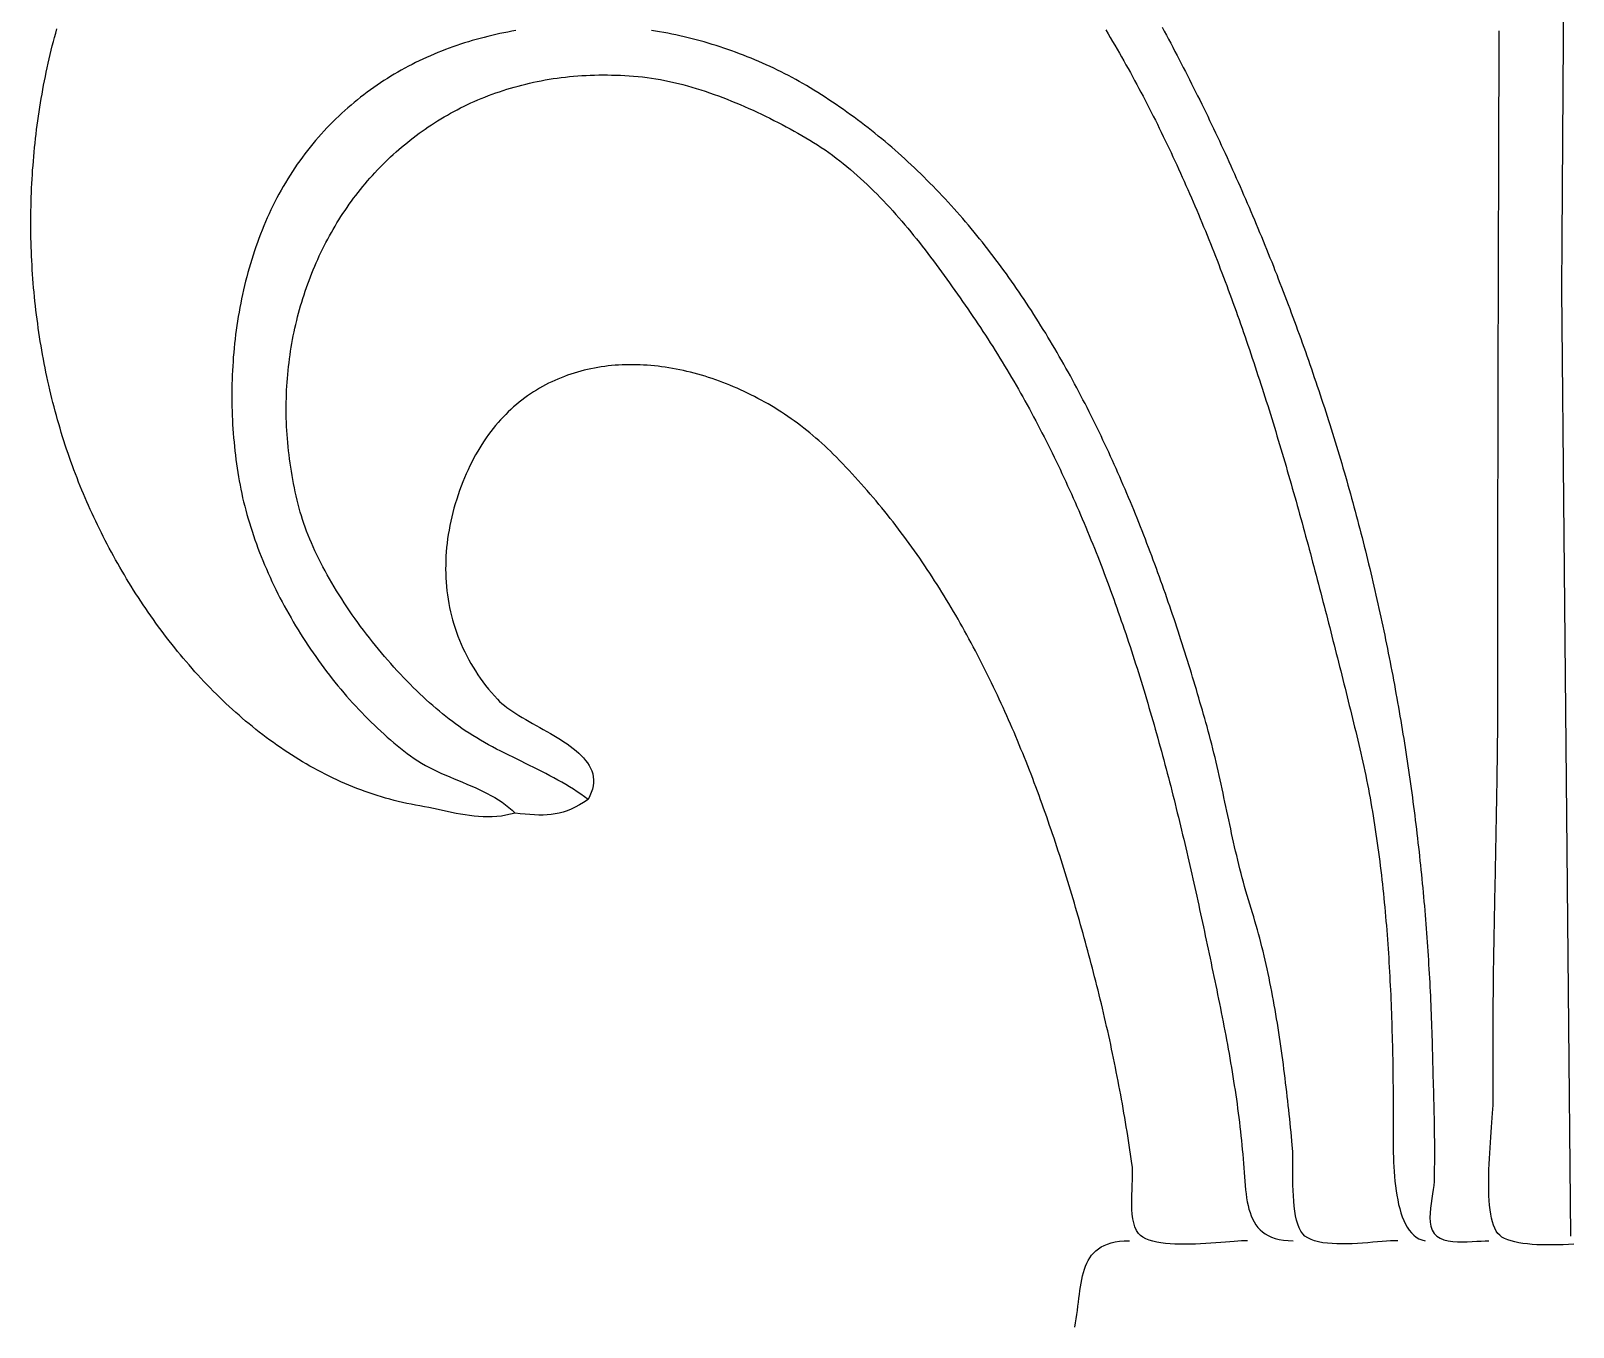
# Model space of a CAD drawing. Header units: millimetres. Extents: x 29 to 689, y 29 to 994.
# Drawn here: x 29 to 368.1, y 309 to 594 of the extents above; entities that cross this region are included whole.
import ezdxf

# ---------------------------------------------------------------- set-up
doc = ezdxf.new("R2010")
doc.units = ezdxf.units.MM
doc.layers.add('0_0_0', color=3, linetype='Continuous')

msp = doc.modelspace()

# ---------------------------------------------------------------- linework, layer by layer
at = {"layer": '0_0_0'}
for points in [[(366.52, 978.04), (364.52, 959.04), (364.52, 921.04), (366.43, 775.04), (366.52, 691.04), (365.54, 537.04), (367.52, 329.04)], [(135.67, 594.04), (134.78, 593.88), (133.9, 593.72), (133.02, 593.55), (132.14, 593.37), (131.27, 593.18), (130.39, 592.98), (129.52, 592.77), (128.66, 592.55), (127.79, 592.32), (126.93, 592.09), (126.07, 591.84), (125.22, 591.58), (124.36, 591.32), (123.52, 591.04), (122.67, 590.76), (121.83, 590.46), (120.99, 590.16), (120.16, 589.85), (119.33, 589.52), (118.5, 589.19), (117.68, 588.85), (116.86, 588.5), (116.05, 588.14), (115.24, 587.76), (114.43, 587.38), (113.63, 586.99), (112.84, 586.59), (112.05, 586.18), (111.26, 585.76), (110.48, 585.33), (109.71, 584.89), (108.93, 584.44), (108.17, 583.98), (107.41, 583.51), (106.66, 583.03), (105.91, 582.54), (105.16, 582.04), (104.43, 581.53), (103.7, 581.01), (102.97, 580.48), (102.25, 579.93), (101.54, 579.38), (100.83, 578.82), (100.13, 578.25), (99.44, 577.67), (98.75, 577.08), (98.07, 576.47), (97.4, 575.86), (96.73, 575.24), (96.07, 574.61), (95.42, 573.96), (94.77, 573.31), (94.13, 572.64), (93.5, 571.97), (92.88, 571.28), (92.26, 570.59), (91.65, 569.88), (91.05, 569.16), (90.46, 568.43), (89.88, 567.7), (89.3, 566.95), (88.73, 566.19), (88.17, 565.42), (87.62, 564.64), (87.08, 563.84), (86.54, 563.04), (86.02, 562.24), (85.51, 561.42), (85.02, 560.6), (84.53, 559.77), (84.05, 558.94), (83.59, 558.09), (83.13, 557.24), (82.69, 556.38), (82.26, 555.52), (81.83, 554.64), (81.42, 553.77), (81.02, 552.88), (80.63, 551.99), (80.25, 551.09), (79.88, 550.19), (79.52, 549.28), (79.18, 548.36), (78.84, 547.44), (78.51, 546.52), (78.19, 545.59), (77.88, 544.65), (77.59, 543.72), (77.3, 542.77), (77.02, 541.82), (76.76, 540.87), (76.5, 539.92), (76.25, 538.96), (76.02, 537.99), (75.79, 537.03), (75.57, 536.06), (75.37, 535.09), (75.17, 534.11), (74.98, 533.14), (74.8, 532.16), (74.64, 531.18), (74.48, 530.19), (74.33, 529.21), (74.19, 528.22), (74.06, 527.23), (73.94, 526.24), (73.83, 525.25), (73.73, 524.26), (73.64, 523.27), (73.55, 522.27), (73.48, 521.28), (73.41, 520.29), (73.36, 519.3), (73.31, 518.3), (73.28, 517.31), (73.25, 516.32), (73.23, 515.33), (73.22, 514.34), (73.22, 513.35), (73.23, 512.36), (73.24, 511.38), (73.27, 510.39), (73.31, 509.41), (73.35, 508.43), (73.4, 507.45), (73.46, 506.48), (73.53, 505.51), (73.61, 504.54), (73.7, 503.57), (73.79, 502.61), (73.89, 501.65), (74.01, 500.69), (74.13, 499.74), (74.25, 498.79), (74.39, 497.85), (74.54, 496.91), (74.69, 495.97), (74.85, 495.04), (75.02, 494.12), (75.2, 493.2), (75.4, 492.28), (75.6, 491.36), (75.82, 490.44), (76.05, 489.51), (76.29, 488.59), (76.54, 487.66), (76.81, 486.74), (77.08, 485.81), (77.37, 484.89), (77.67, 483.97), (77.97, 483.04), (78.29, 482.12), (78.62, 481.2), (78.96, 480.27), (79.31, 479.35), (79.67, 478.43), (80.04, 477.52), (80.42, 476.6), (80.81, 475.69), (81.21, 474.78), (81.62, 473.87), (82.04, 472.96), (82.47, 472.05), (82.91, 471.15), (83.36, 470.25), (83.81, 469.36), (84.28, 468.47), (84.75, 467.58), (85.24, 466.69), (85.73, 465.81), (86.23, 464.93), (86.73, 464.06), (87.25, 463.19), (87.78, 462.33), (88.31, 461.47), (88.85, 460.61), (89.4, 459.76), (89.95, 458.92), (90.52, 458.08), (91.09, 457.25), (91.66, 456.42), (92.25, 455.6), (92.84, 454.78), (93.44, 453.97), (94.04, 453.17), (94.66, 452.37), (95.28, 451.58), (95.9, 450.8), (96.53, 450.03), (97.17, 449.26), (97.81, 448.5), (98.46, 447.75), (99.12, 447), (99.78, 446.27), (100.45, 445.54), (101.12, 444.82), (101.8, 444.11), (102.48, 443.41), (103.17, 442.71), (103.86, 442.03), (104.56, 441.35), (105.26, 440.69), (105.97, 440.03), (106.68, 439.39), (107.4, 438.75), (108.12, 438.13), (108.84, 437.51), (109.57, 436.91), (110.3, 436.31), (111.04, 435.73), (111.78, 435.16), (112.52, 434.6), (113.31, 434.04), (114.12, 433.5), (114.95, 433), (115.8, 432.52), (116.67, 432.05), (117.55, 431.61), (118.44, 431.18), (119.35, 430.77), (120.26, 430.37), (121.18, 429.97), (122.1, 429.58), (123.02, 429.2), (123.94, 428.81), (124.86, 428.42), (125.77, 428.03), (126.68, 427.63), (127.58, 427.22), (128.46, 426.8), (129.33, 426.37), (130.19, 425.91), (131.02, 425.44), (131.84, 424.94), (132.63, 424.42), (133.4, 423.88), (134.14, 423.3), (134.85, 422.69), (135.52, 422.04), (134.5, 421.77), (133.48, 421.55), (132.47, 421.39), (131.47, 421.28), (130.46, 421.22), (129.46, 421.21), (128.47, 421.23), (127.48, 421.29), (126.49, 421.38), (125.5, 421.5), (124.51, 421.64), (123.52, 421.8), (122.53, 421.98), (121.54, 422.18), (120.55, 422.38), (119.55, 422.6), (118.56, 422.81), (117.56, 423.02), (116.55, 423.23), (115.54, 423.42), (114.52, 423.61), (113.57, 423.78), (112.63, 423.96), (111.68, 424.16), (110.74, 424.37), (109.81, 424.59), (108.88, 424.82), (107.95, 425.07), (107.03, 425.33), (106.12, 425.6), (105.2, 425.88), (104.3, 426.17), (103.39, 426.48), (102.5, 426.8), (101.6, 427.13), (100.71, 427.46), (99.83, 427.82), (98.95, 428.18), (98.07, 428.55), (97.2, 428.93), (96.33, 429.33), (95.47, 429.73), (94.62, 430.15), (93.76, 430.57), (92.92, 431.01), (92.07, 431.45), (91.24, 431.91), (90.4, 432.37), (89.58, 432.84), (88.75, 433.33), (87.93, 433.82), (87.12, 434.32), (86.31, 434.84), (85.51, 435.36), (84.71, 435.89), (83.92, 436.43), (83.13, 436.97), (82.35, 437.53), (81.57, 438.09), (80.8, 438.67), (80.03, 439.25), (79.26, 439.83), (78.51, 440.43), (77.75, 441.04), (77.01, 441.65), (76.26, 442.27), (75.53, 442.9), (74.8, 443.53), (74.07, 444.17), (73.35, 444.82), (72.63, 445.48), (71.92, 446.14), (71.22, 446.81), (70.52, 447.49), (69.82, 448.17), (69.13, 448.86), (68.45, 449.55), (67.77, 450.26), (67.1, 450.96), (66.43, 451.68), (65.77, 452.4), (65.12, 453.12), (64.47, 453.85), (63.82, 454.59), (63.18, 455.33), (62.55, 456.07), (61.92, 456.83), (61.3, 457.58), (60.69, 458.34), (60.08, 459.11), (59.47, 459.88), (58.87, 460.65), (58.28, 461.43), (57.69, 462.22), (57.11, 463), (56.53, 463.79), (55.97, 464.59), (55.4, 465.39), (54.84, 466.19), (54.29, 467), (53.75, 467.81), (53.21, 468.62), (52.67, 469.43), (52.14, 470.25), (51.62, 471.07), (51.11, 471.9), (50.6, 472.73), (50.09, 473.55), (49.6, 474.39), (49.11, 475.22), (48.62, 476.06), (48.14, 476.89), (47.67, 477.73), (47.2, 478.58), (46.74, 479.42), (46.29, 480.26), (45.84, 481.11), (45.4, 481.96), (44.97, 482.81), (44.54, 483.66), (44.12, 484.51), (43.7, 485.36), (43.29, 486.21), (42.89, 487.06), (42.49, 487.92), (42.1, 488.77), (41.72, 489.63), (41.34, 490.48), (40.97, 491.33), (40.61, 492.19), (40.25, 493.04), (39.89, 493.92), (39.54, 494.81), (39.19, 495.7), (38.84, 496.59), (38.51, 497.48), (38.18, 498.38), (37.85, 499.29), (37.53, 500.19), (37.21, 501.1), (36.91, 502.02), (36.6, 502.93), (36.31, 503.85), (36.02, 504.77), (35.73, 505.7), (35.45, 506.63), (35.18, 507.56), (34.91, 508.49), (34.65, 509.43), (34.4, 510.37), (34.15, 511.31), (33.9, 512.26), (33.67, 513.2), (33.44, 514.15), (33.21, 515.1), (32.99, 516.06), (32.78, 517.01), (32.57, 517.97), (32.37, 518.93), (32.17, 519.9), (31.98, 520.86), (31.8, 521.83), (31.62, 522.8), (31.45, 523.77), (31.28, 524.74), (31.12, 525.71), (30.96, 526.69), (30.82, 527.67), (30.67, 528.65), (30.54, 529.63), (30.41, 530.61), (30.28, 531.59), (30.16, 532.57), (30.05, 533.56), (29.94, 534.55), (29.84, 535.53), (29.75, 536.52), (29.66, 537.51), (29.58, 538.5), (29.5, 539.49), (29.43, 540.49), (29.36, 541.48), (29.3, 542.47), (29.25, 543.47), (29.2, 544.46), (29.16, 545.45), (29.13, 546.45), (29.1, 547.45), (29.07, 548.44), (29.06, 549.44), (29.05, 550.43), (29.04, 551.43), (29.04, 552.43), (29.05, 553.42), (29.06, 554.42), (29.08, 555.42), (29.1, 556.41), (29.13, 557.41), (29.17, 558.4), (29.21, 559.4), (29.26, 560.39), (29.32, 561.39), (29.38, 562.38), (29.44, 563.37), (29.52, 564.36), (29.6, 565.36), (29.68, 566.35), (29.77, 567.33), (29.87, 568.32), (29.97, 569.31), (30.08, 570.3), (30.19, 571.28), (30.31, 572.27), (30.44, 573.25), (30.57, 574.23), (30.71, 575.21), (30.86, 576.19), (31.01, 577.17), (31.17, 578.14), (31.33, 579.12), (31.5, 580.09), (31.67, 581.06), (31.85, 582.03), (32.04, 582.99), (32.24, 583.96), (32.43, 584.92), (32.64, 585.88), (32.85, 586.84), (33.07, 587.8), (33.29, 588.75), (33.52, 589.7), (33.76, 590.65), (34, 591.6), (34.25, 592.54), (34.5, 593.48), (34.76, 594.42)], [(329.52, 328.04), (328.78, 328.03), (327.95, 327.99), (327.05, 327.93), (326.09, 327.86), (325.07, 327.78), (324.02, 327.69), (322.93, 327.6), (321.81, 327.52), (320.68, 327.45), (319.54, 327.39), (318.4, 327.35), (317.28, 327.34), (316.17, 327.35), (315.09, 327.4), (314.05, 327.48), (313.06, 327.61), (312.13, 327.79), (311.26, 328.02), (310.46, 328.3), (309.75, 328.65), (309.13, 329.07), (308.65, 329.54), (308.23, 330.14), (307.86, 330.84), (307.55, 331.65), (307.29, 332.54), (307.08, 333.51), (306.9, 334.54), (306.76, 335.62), (306.66, 336.75), (306.58, 337.9), (306.53, 339.07), (306.49, 340.24), (306.47, 341.4), (306.46, 342.55), (306.46, 343.67), (306.46, 344.74), (306.46, 345.75), (306.45, 346.71), (306.44, 347.58), (306.4, 348.36), (306.35, 349.04), (306.26, 350), (306.17, 350.96), (306.07, 351.92), (305.97, 352.89), (305.87, 353.86), (305.77, 354.84), (305.67, 355.82), (305.56, 356.8), (305.46, 357.79), (305.35, 358.78), (305.23, 359.77), (305.12, 360.76), (305, 361.76), (304.88, 362.76), (304.76, 363.76), (304.64, 364.76), (304.51, 365.77), (304.38, 366.77), (304.25, 367.78), (304.11, 368.78), (303.97, 369.79), (303.83, 370.8), (303.68, 371.8), (303.53, 372.81), (303.38, 373.82), (303.22, 374.82), (303.06, 375.83), (302.89, 376.83), (302.73, 377.84), (302.55, 378.84), (302.38, 379.84), (302.2, 380.84), (302.01, 381.84), (301.82, 382.83), (301.63, 383.83), (301.43, 384.82), (301.23, 385.8), (301.02, 386.79), (300.81, 387.77), (300.59, 388.74), (300.37, 389.72), (300.15, 390.69), (299.91, 391.65), (299.68, 392.62), (299.43, 393.57), (299.19, 394.52), (298.93, 395.47), (298.68, 396.41), (298.41, 397.35), (298.14, 398.28), (297.87, 399.21), (297.58, 400.13), (297.3, 401.04), (296.99, 402), (296.7, 402.97), (296.41, 403.94), (296.13, 404.9), (295.86, 405.87), (295.59, 406.84), (295.33, 407.82), (295.08, 408.79), (294.83, 409.76), (294.59, 410.74), (294.35, 411.71), (294.12, 412.69), (293.89, 413.67), (293.67, 414.65), (293.44, 415.62), (293.23, 416.6), (293.01, 417.58), (292.8, 418.56), (292.58, 419.54), (292.37, 420.52), (292.16, 421.5), (291.95, 422.48), (291.74, 423.46), (291.54, 424.45), (291.33, 425.43), (291.12, 426.41), (290.9, 427.39), (290.69, 428.37), (290.48, 429.35), (290.26, 430.32), (290.04, 431.3), (289.82, 432.28), (289.59, 433.26), (289.36, 434.23), (289.12, 435.21), (288.88, 436.18), (288.64, 437.16), (288.39, 438.13), (288.13, 439.1), (287.87, 440.07), (287.6, 441.04), (287.35, 441.94), (287.09, 442.84), (286.83, 443.74), (286.57, 444.64), (286.31, 445.55), (286.05, 446.45), (285.78, 447.36), (285.52, 448.27), (285.25, 449.18), (284.98, 450.09), (284.7, 451), (284.43, 451.91), (284.15, 452.82), (283.87, 453.74), (283.59, 454.65), (283.3, 455.56), (283.02, 456.48), (282.73, 457.4), (282.44, 458.31), (282.14, 459.23), (281.85, 460.15), (281.55, 461.07), (281.25, 461.99), (280.95, 462.91), (280.64, 463.83), (280.34, 464.75), (280.03, 465.67), (279.72, 466.59), (279.4, 467.51), (279.09, 468.43), (278.77, 469.35), (278.45, 470.27), (278.12, 471.19), (277.8, 472.12), (277.47, 473.04), (277.14, 473.96), (276.81, 474.88), (276.47, 475.8), (276.13, 476.72), (275.79, 477.64), (275.45, 478.56), (275.1, 479.48), (274.75, 480.4), (274.4, 481.32), (274.05, 482.24), (273.69, 483.16), (273.33, 484.08), (272.97, 484.99), (272.61, 485.91), (272.24, 486.83), (271.87, 487.74), (271.49, 488.66), (271.12, 489.57), (270.74, 490.48), (270.36, 491.39), (269.98, 492.3), (269.59, 493.21), (269.2, 494.12), (268.81, 495.03), (268.41, 495.94), (268.01, 496.84), (267.61, 497.75), (267.21, 498.65), (266.8, 499.55), (266.39, 500.45), (265.98, 501.35), (265.56, 502.25), (265.14, 503.15), (264.72, 504.04), (264.3, 504.94), (263.87, 505.83), (263.44, 506.72), (263, 507.61), (262.57, 508.49), (262.12, 509.38), (261.68, 510.26), (261.23, 511.15), (260.78, 512.03), (260.33, 512.9), (259.88, 513.78), (259.42, 514.65), (258.95, 515.53), (258.49, 516.4), (258.02, 517.26), (257.55, 518.13), (257.07, 518.99), (256.59, 519.85), (256.11, 520.71), (255.62, 521.57), (255.13, 522.42), (254.64, 523.28), (254.14, 524.12), (253.64, 524.97), (253.14, 525.82), (252.64, 526.66), (252.13, 527.5), (251.61, 528.33), (251.1, 529.17), (250.58, 530), (250.05, 530.83), (249.52, 531.65), (248.99, 532.48), (248.46, 533.3), (247.92, 534.11), (247.38, 534.93), (246.83, 535.74), (246.29, 536.54), (245.73, 537.35), (245.18, 538.15), (244.62, 538.95), (244.05, 539.74), (243.49, 540.54), (242.91, 541.32), (242.34, 542.11), (241.76, 542.89), (241.18, 543.67), (240.59, 544.44), (240, 545.21), (239.41, 545.98), (238.81, 546.74), (238.21, 547.5), (237.6, 548.26), (236.99, 549.01), (236.38, 549.76), (235.76, 550.51), (235.14, 551.25), (234.52, 551.99), (233.89, 552.72), (233.25, 553.45), (232.62, 554.17), (231.98, 554.89), (231.33, 555.61), (230.68, 556.32), (230.03, 557.03), (229.37, 557.74), (228.71, 558.44), (228.04, 559.13), (227.37, 559.82), (226.7, 560.51), (226.02, 561.19), (225.34, 561.87), (224.65, 562.54), (223.96, 563.21), (223.27, 563.88), (222.57, 564.54), (221.86, 565.19), (221.16, 565.84), (220.44, 566.49), (219.73, 567.13), (219.01, 567.76), (218.28, 568.39), (217.55, 569.02), (216.82, 569.64), (216.08, 570.25), (215.34, 570.86), (214.59, 571.47), (213.84, 572.07), (213.08, 572.66), (212.32, 573.25), (211.55, 573.83), (210.78, 574.41), (210.01, 574.99), (209.23, 575.55), (208.45, 576.12), (207.66, 576.67), (206.87, 577.22), (206.07, 577.77), (205.27, 578.31), (204.46, 578.84), (203.65, 579.37), (202.83, 579.89), (202.01, 580.41), (201.19, 580.92), (200.36, 581.43), (199.52, 581.93), (198.75, 582.38), (197.96, 582.83), (197.18, 583.27), (196.38, 583.7), (195.59, 584.13), (194.79, 584.55), (193.98, 584.96), (193.17, 585.36), (192.35, 585.75), (191.53, 586.14), (190.71, 586.52), (189.88, 586.89), (189.05, 587.26), (188.22, 587.61), (187.38, 587.96), (186.53, 588.3), (185.69, 588.63), (184.84, 588.96), (183.98, 589.28), (183.13, 589.59), (182.27, 589.89), (181.41, 590.18), (180.54, 590.47), (179.67, 590.74), (178.8, 591.01), (177.93, 591.27), (177.05, 591.53), (176.17, 591.77), (175.29, 592.01), (174.41, 592.24), (173.52, 592.46), (172.63, 592.67), (171.74, 592.88), (170.85, 593.07), (169.96, 593.26), (169.06, 593.44), (168.16, 593.61), (167.27, 593.77), (166.37, 593.93), (165.47, 594.07)], [(265.33, 594.2), (265.84, 593.35), (266.34, 592.51), (266.84, 591.66), (267.34, 590.81), (267.83, 589.95), (268.33, 589.1), (268.81, 588.24), (269.3, 587.39), (269.78, 586.53), (270.26, 585.67), (270.74, 584.8), (271.21, 583.94), (271.68, 583.07), (272.15, 582.21), (272.62, 581.34), (273.08, 580.47), (273.54, 579.59), (273.99, 578.72), (274.45, 577.84), (274.9, 576.97), (275.35, 576.09), (275.79, 575.21), (276.24, 574.32), (276.68, 573.44), (277.11, 572.56), (277.55, 571.67), (277.98, 570.78), (278.41, 569.89), (278.84, 569), (279.26, 568.11), (279.68, 567.22), (280.1, 566.32), (280.52, 565.42), (280.93, 564.53), (281.34, 563.63), (281.75, 562.73), (282.16, 561.83), (282.56, 560.92), (282.97, 560.02), (283.37, 559.11), (283.76, 558.21), (284.16, 557.3), (284.55, 556.39), (284.94, 555.48), (285.33, 554.57), (285.71, 553.65), (286.09, 552.74), (286.47, 551.83), (286.85, 550.91), (287.23, 549.99), (287.6, 549.07), (287.97, 548.15), (288.34, 547.23), (288.71, 546.31), (289.08, 545.39), (289.44, 544.47), (289.8, 543.54), (290.16, 542.61), (290.52, 541.69), (290.87, 540.76), (291.22, 539.83), (291.57, 538.9), (291.92, 537.97), (292.27, 537.04), (292.61, 536.11), (292.95, 535.17), (293.29, 534.24), (293.63, 533.31), (293.97, 532.37), (294.3, 531.43), (294.64, 530.5), (294.97, 529.56), (295.3, 528.62), (295.63, 527.68), (295.95, 526.74), (296.27, 525.8), (296.6, 524.86), (296.92, 523.91), (297.24, 522.97), (297.55, 522.03), (297.87, 521.08), (298.18, 520.14), (298.49, 519.19), (298.8, 518.24), (299.11, 517.3), (299.42, 516.35), (299.72, 515.4), (300.03, 514.45), (300.33, 513.5), (300.63, 512.55), (300.93, 511.6), (301.23, 510.65), (301.52, 509.7), (301.82, 508.75), (302.11, 507.8), (302.4, 506.85), (302.69, 505.89), (302.98, 504.94), (303.27, 503.99), (303.55, 503.03), (303.84, 502.08), (304.12, 501.12), (304.4, 500.17), (304.68, 499.21), (304.96, 498.26), (305.24, 497.3), (305.52, 496.34), (305.79, 495.39), (306.07, 494.43), (306.34, 493.47), (306.61, 492.52), (306.89, 491.56), (307.16, 490.6), (307.42, 489.64), (307.69, 488.68), (307.96, 487.73), (308.22, 486.77), (308.49, 485.81), (308.75, 484.85), (309.01, 483.89), (309.28, 482.93), (309.54, 481.98), (309.8, 481.02), (310.05, 480.06), (310.31, 479.1), (310.57, 478.14), (310.82, 477.18), (311.08, 476.23), (311.33, 475.27), (311.59, 474.31), (311.84, 473.35), (312.09, 472.39), (312.34, 471.43), (312.59, 470.48), (312.84, 469.52), (313.09, 468.56), (313.34, 467.6), (313.58, 466.65), (313.83, 465.69), (314.07, 464.73), (314.32, 463.78), (314.56, 462.82), (314.81, 461.86), (315.05, 460.91), (315.29, 459.95), (315.54, 459), (315.78, 458.04), (316.02, 457.09), (316.26, 456.13), (316.5, 455.18), (316.74, 454.23), (316.98, 453.27), (317.22, 452.32), (317.45, 451.37), (317.69, 450.42), (317.93, 449.47), (318.17, 448.52), (318.4, 447.57), (318.64, 446.62), (318.88, 445.67), (319.11, 444.72), (319.35, 443.77), (319.58, 442.82), (319.82, 441.88), (320.05, 440.93), (320.29, 439.99), (320.52, 439.04), (320.76, 438.08), (320.99, 437.11), (321.22, 436.14), (321.44, 435.17), (321.66, 434.2), (321.87, 433.23), (322.08, 432.25), (322.29, 431.28), (322.49, 430.3), (322.68, 429.32), (322.88, 428.34), (323.07, 427.35), (323.25, 426.37), (323.43, 425.38), (323.61, 424.39), (323.78, 423.4), (323.95, 422.41), (324.11, 421.42), (324.27, 420.42), (324.43, 419.43), (324.59, 418.43), (324.74, 417.43), (324.88, 416.43), (325.02, 415.43), (325.16, 414.43), (325.3, 413.43), (325.43, 412.43), (325.56, 411.42), (325.68, 410.42), (325.8, 409.41), (325.92, 408.4), (326.04, 407.4), (326.15, 406.39), (326.26, 405.38), (326.36, 404.37), (326.47, 403.36), (326.57, 402.35), (326.66, 401.34), (326.75, 400.33), (326.85, 399.31), (326.93, 398.3), (327.02, 397.29), (327.1, 396.28), (327.18, 395.26), (327.25, 394.25), (327.33, 393.23), (327.4, 392.22), (327.47, 391.21), (327.53, 390.19), (327.59, 389.18), (327.65, 388.16), (327.71, 387.15), (327.77, 386.14), (327.82, 385.12), (327.87, 384.11), (327.92, 383.1), (327.97, 382.09), (328.01, 381.07), (328.05, 380.06), (328.09, 379.05), (328.13, 378.04), (328.17, 377.03), (328.2, 376.02), (328.23, 375.01), (328.26, 374), (328.29, 372.99), (328.32, 371.99), (328.34, 370.98), (328.36, 369.98), (328.39, 368.97), (328.41, 367.97), (328.42, 366.96), (328.44, 365.96), (328.45, 364.96), (328.47, 363.96), (328.48, 362.97), (328.49, 361.97), (328.5, 360.97), (328.51, 359.98), (328.51, 358.98), (328.52, 357.99), (328.52, 357), (328.52, 356.01), (328.53, 355.03), (328.53, 354.04), (328.52, 353.39), (328.52, 352.67), (328.52, 351.9), (328.51, 351.08), (328.51, 350.21), (328.52, 349.3), (328.53, 348.35), (328.55, 347.37), (328.57, 346.37), (328.61, 345.34), (328.66, 344.3), (328.73, 343.25), (328.81, 342.19), (328.91, 341.14), (329.02, 340.08), (329.16, 339.04), (329.32, 338.02), (329.51, 337.01), (329.72, 336.03), (329.96, 335.09), (330.22, 334.18), (330.52, 333.31), (330.85, 332.48), (331.21, 331.71), (331.61, 331), (332.04, 330.35), (332.52, 329.76), (333.03, 329.25), (333.59, 328.82), (334.19, 328.47), (334.83, 328.21), (335.52, 328.04)], [(277.73, 594.77), (278.2, 593.89), (278.67, 593.01), (279.15, 592.13), (279.62, 591.24), (280.08, 590.36), (280.55, 589.47), (281.01, 588.59), (281.47, 587.7), (281.93, 586.81), (282.39, 585.93), (282.85, 585.04), (283.3, 584.15), (283.75, 583.25), (284.2, 582.36), (284.65, 581.47), (285.1, 580.58), (285.54, 579.68), (285.99, 578.79), (286.43, 577.89), (286.87, 576.99), (287.3, 576.09), (287.74, 575.2), (288.17, 574.3), (288.6, 573.39), (289.03, 572.49), (289.46, 571.59), (289.88, 570.69), (290.31, 569.78), (290.73, 568.88), (291.15, 567.97), (291.57, 567.07), (291.99, 566.16), (292.4, 565.25), (292.81, 564.34), (293.22, 563.43), (293.63, 562.52), (294.04, 561.61), (294.45, 560.69), (294.85, 559.78), (295.25, 558.87), (295.65, 557.95), (296.05, 557.04), (296.44, 556.12), (296.84, 555.2), (297.23, 554.28), (297.62, 553.36), (298.01, 552.44), (298.4, 551.52), (298.79, 550.6), (299.17, 549.68), (299.55, 548.75), (299.93, 547.83), (300.31, 546.9), (300.69, 545.98), (301.06, 545.05), (301.43, 544.12), (301.81, 543.19), (302.18, 542.26), (302.54, 541.33), (302.91, 540.4), (303.27, 539.47), (303.64, 538.54), (304, 537.6), (304.36, 536.67), (304.71, 535.73), (305.07, 534.8), (305.42, 533.86), (305.78, 532.92), (306.13, 531.99), (306.48, 531.05), (306.82, 530.11), (307.17, 529.16), (307.51, 528.22), (307.85, 527.28), (308.2, 526.34), (308.53, 525.39), (308.87, 524.45), (309.21, 523.5), (309.54, 522.55), (309.87, 521.61), (310.2, 520.66), (310.53, 519.71), (310.86, 518.76), (311.18, 517.81), (311.51, 516.86), (311.83, 515.9), (312.15, 514.95), (312.47, 514), (312.79, 513.04), (313.09, 512.11), (313.4, 511.17), (313.7, 510.24), (314.01, 509.3), (314.31, 508.36), (314.6, 507.42), (314.9, 506.48), (315.19, 505.54), (315.49, 504.6), (315.78, 503.65), (316.07, 502.71), (316.35, 501.76), (316.64, 500.81), (316.92, 499.86), (317.2, 498.91), (317.48, 497.96), (317.76, 497.01), (318.03, 496.06), (318.31, 495.1), (318.58, 494.15), (318.85, 493.19), (319.11, 492.23), (319.38, 491.27), (319.64, 490.32), (319.9, 489.35), (320.16, 488.39), (320.42, 487.43), (320.68, 486.47), (320.93, 485.5), (321.18, 484.54), (321.43, 483.57), (321.68, 482.61), (321.93, 481.64), (322.17, 480.67), (322.41, 479.7), (322.65, 478.73), (322.89, 477.76), (323.13, 476.79), (323.36, 475.81), (323.6, 474.84), (323.83, 473.87), (324.06, 472.89), (324.28, 471.91), (324.51, 470.94), (324.73, 469.96), (324.95, 468.98), (325.17, 468), (325.39, 467.03), (325.6, 466.05), (325.82, 465.07), (326.03, 464.08), (326.24, 463.1), (326.44, 462.12), (326.65, 461.14), (326.85, 460.15), (327.05, 459.17), (327.25, 458.19), (327.45, 457.2), (327.65, 456.21), (327.84, 455.23), (328.03, 454.24), (328.22, 453.25), (328.41, 452.27), (328.59, 451.28), (328.78, 450.29), (328.96, 449.3), (329.14, 448.31), (329.32, 447.32), (329.49, 446.33), (329.67, 445.34), (329.84, 444.35), (330.01, 443.36), (330.18, 442.37), (330.34, 441.38), (330.51, 440.39), (330.67, 439.39), (330.83, 438.4), (330.99, 437.41), (331.15, 436.42), (331.3, 435.42), (331.45, 434.43), (331.6, 433.44), (331.75, 432.44), (331.9, 431.45), (332.04, 430.45), (332.19, 429.46), (332.33, 428.47), (332.46, 427.47), (332.6, 426.48), (332.74, 425.48), (332.87, 424.49), (333, 423.49), (333.13, 422.5), (333.25, 421.5), (333.38, 420.51), (333.5, 419.51), (333.62, 418.52), (333.74, 417.52), (333.86, 416.53), (333.97, 415.53), (334.09, 414.54), (334.2, 413.54), (334.31, 412.55), (334.41, 411.55), (334.52, 410.56), (334.62, 409.57), (334.72, 408.57), (334.82, 407.58), (334.92, 406.58), (335.01, 405.59), (335.11, 404.6), (335.2, 403.6), (335.29, 402.61), (335.37, 401.62), (335.46, 400.63), (335.54, 399.63), (335.62, 398.64), (335.7, 397.65), (335.78, 396.66), (335.85, 395.67), (335.93, 394.68), (336, 393.69), (336.07, 392.7), (336.13, 391.71), (336.2, 390.72), (336.26, 389.73), (336.32, 388.74), (336.38, 387.75), (336.44, 386.77), (336.49, 385.78), (336.55, 384.79), (336.6, 383.81), (336.65, 382.82), (336.7, 381.84), (336.74, 380.85), (336.78, 379.87), (336.82, 378.89), (336.86, 377.9), (336.9, 376.92), (336.94, 375.94), (336.97, 374.96), (337, 373.98), (337.03, 373), (337.06, 372.02), (337.08, 371.04), (337.11, 370.04), (337.13, 369.04), (337.16, 368.04), (337.19, 367.04), (337.21, 366.04), (337.24, 365.04), (337.27, 364.04), (337.3, 363.05), (337.33, 362.05), (337.35, 361.05), (337.38, 360.05), (337.41, 359.05), (337.43, 358.05), (337.46, 357.05), (337.48, 356.05), (337.5, 355.05), (337.52, 354.05), (337.53, 353.05), (337.55, 352.05), (337.56, 351.05), (337.57, 350.05), (337.58, 349.05), (337.58, 348.05), (337.58, 347.05), (337.58, 346.05), (337.57, 345.05), (337.56, 344.04), (337.55, 343.04), (337.53, 342.04), (337.51, 341.04), (337.45, 340.21), (337.34, 339.29), (337.19, 338.31), (337.02, 337.29), (336.86, 336.24), (336.72, 335.18), (336.62, 334.13), (336.59, 333.11), (336.65, 332.13), (336.82, 331.21), (337.11, 330.38), (337.56, 329.64), (338.14, 329.06), (338.85, 328.61), (339.68, 328.27), (340.61, 328.03), (341.6, 327.88), (342.65, 327.8), (343.72, 327.78), (344.8, 327.8), (345.86, 327.85), (346.89, 327.91), (347.85, 327.97), (348.74, 328.02), (349.52, 328.04)], [(368.22, 327.25), (367.04, 327.2), (365.86, 327.15), (364.69, 327.12), (363.52, 327.1), (362.36, 327.1), (361.23, 327.12), (360.13, 327.16), (359.06, 327.23), (358.03, 327.32), (357.05, 327.44), (356.11, 327.59), (355.24, 327.77), (354.43, 327.98), (353.69, 328.23), (353.02, 328.52), (352.44, 328.85), (351.95, 329.23), (351.55, 329.64), (351.19, 330.17), (350.87, 330.77), (350.6, 331.45), (350.35, 332.21), (350.15, 333.03), (349.97, 333.91), (349.83, 334.84), (349.72, 335.83), (349.63, 336.86), (349.57, 337.93), (349.53, 339.04), (349.52, 340.17), (349.52, 341.33), (349.54, 342.5), (349.57, 343.69), (349.62, 344.88), (349.68, 346.08), (349.75, 347.27), (349.82, 348.46), (349.9, 349.63), (349.98, 350.78), (350.07, 351.9), (350.15, 353), (350.23, 354.06), (350.3, 355.08), (350.37, 356.05), (350.43, 356.97), (350.47, 357.84), (350.51, 358.64), (350.53, 359.38), (350.53, 360.04), (350.52, 361.04), (350.51, 362.04), (350.5, 363.04), (350.49, 364.04), (350.48, 365.04), (350.48, 366.04), (350.48, 367.04), (350.47, 368.04), (350.47, 369.04), (350.47, 370.04), (350.47, 371.04), (350.47, 372.04), (350.47, 373.04), (350.48, 374.04), (350.48, 375.04), (350.49, 376.04), (350.49, 377.04), (350.5, 378.04), (350.51, 379.04), (350.52, 380.04), (350.53, 381.04), (350.54, 382.04), (350.55, 383.04), (350.56, 384.04), (350.57, 385.04), (350.58, 386.04), (350.6, 387.04), (350.61, 388.04), (350.63, 389.04), (350.64, 390.04), (350.66, 391.03), (350.67, 392.03), (350.69, 393.03), (350.71, 394.03), (350.72, 395.03), (350.74, 396.03), (350.76, 397.03), (350.78, 398.03), (350.8, 399.03), (350.82, 400.03), (350.84, 401.03), (350.86, 402.03), (350.88, 403.03), (350.9, 404.03), (350.92, 405.03), (350.94, 406.03), (350.96, 407.03), (350.98, 408.03), (351, 409.03), (351.02, 410.03), (351.04, 411.03), (351.06, 412.02), (351.08, 413.02), (351.1, 414.02), (351.12, 415.02), (351.14, 416.02), (351.16, 417.02), (351.18, 418.02), (351.19, 419.02), (351.21, 420.02), (351.23, 421.02), (351.25, 422.02), (351.27, 423.02), (351.29, 424.02), (351.3, 425.02), (351.32, 426.02), (351.34, 427.02), (351.35, 428.02), (351.37, 429.02), (351.38, 430.02), (351.4, 431.03), (351.41, 432.03), (351.42, 433.03), (351.43, 434.03), (351.45, 435.03), (351.46, 436.03), (351.47, 437.03), (351.48, 438.03), (351.49, 439.03), (351.49, 440.03), (351.5, 441.03), (351.51, 442.03), (351.51, 443.03), (351.52, 444.04), (351.52, 445.04), (351.52, 446.04), (351.52, 447.04), (351.52, 448.04), (351.52, 449.04), (351.52, 450.04), (351.52, 451.04), (351.52, 452.04), (351.52, 453.04), (351.52, 454.04), (351.53, 455.03), (351.53, 456.03), (351.53, 457.03), (351.53, 458.03), (351.53, 459.03), (351.53, 460.03), (351.53, 461.03), (351.53, 462.03), (351.53, 463.03), (351.53, 464.03), (351.53, 465.03), (351.53, 466.03), (351.53, 467.03), (351.53, 468.02), (351.53, 469.02), (351.53, 470.02), (351.53, 471.02), (351.53, 472.02), (351.54, 473.02), (351.54, 474.02), (351.54, 475.02), (351.54, 476.02), (351.54, 477.02), (351.54, 478.02), (351.54, 479.02), (351.54, 480.02), (351.54, 481.02), (351.55, 482.02), (351.55, 483.01), (351.55, 484.01), (351.55, 485.01), (351.55, 486.01), (351.55, 487.01), (351.55, 488.01), (351.55, 489.01), (351.56, 490.01), (351.56, 491.01), (351.56, 492.01), (351.56, 493.01), (351.56, 494.01), (351.56, 495.01), (351.57, 496.01), (351.57, 497.01), (351.57, 498.01), (351.57, 499.01), (351.57, 500.01), (351.57, 501.01), (351.58, 502.01), (351.58, 503.01), (351.58, 504.01), (351.58, 505), (351.58, 506), (351.59, 507), (351.59, 508), (351.59, 509), (351.59, 510), (351.59, 511), (351.6, 512), (351.6, 513), (351.6, 514), (351.6, 515), (351.6, 516), (351.61, 517), (351.61, 518), (351.61, 519), (351.61, 520), (351.62, 521), (351.62, 522), (351.62, 523), (351.62, 524), (351.62, 525), (351.63, 526), (351.63, 527), (351.63, 528), (351.63, 529), (351.64, 530), (351.64, 531), (351.64, 532), (351.64, 533), (351.65, 534), (351.65, 535), (351.65, 536), (351.66, 537), (351.66, 538), (351.66, 539), (351.66, 540), (351.67, 541), (351.67, 542), (351.67, 543), (351.67, 544), (351.68, 545), (351.68, 546), (351.68, 547), (351.69, 548), (351.69, 549), (351.69, 550), (351.69, 551), (351.7, 552), (351.7, 553), (351.7, 554), (351.71, 555), (351.71, 556), (351.71, 557), (351.72, 558), (351.72, 559), (351.72, 560), (351.73, 561), (351.73, 562), (351.73, 563), (351.73, 564), (351.74, 565), (351.74, 566), (351.74, 567), (351.75, 568), (351.75, 569), (351.75, 570), (351.76, 571), (351.76, 572), (351.76, 573), (351.77, 574), (351.77, 575), (351.77, 576), (351.78, 577), (351.78, 578), (351.78, 579), (351.79, 580), (351.79, 581), (351.79, 582), (351.8, 583), (351.8, 584), (351.81, 585), (351.81, 586), (351.81, 587), (351.82, 588), (351.82, 589), (351.82, 590), (351.83, 591), (351.83, 592), (351.83, 593), (351.84, 594)], [(296.52, 328.04), (295.9, 328.03), (295.19, 328), (294.4, 327.95), (293.54, 327.89), (292.62, 327.82), (291.64, 327.74), (290.61, 327.66), (289.55, 327.58), (288.45, 327.5), (287.33, 327.43), (286.19, 327.37), (285.05, 327.31), (283.9, 327.28), (282.76, 327.26), (281.64, 327.26), (280.54, 327.29), (279.47, 327.35), (278.44, 327.44), (277.46, 327.56), (276.53, 327.72), (275.67, 327.92), (274.87, 328.16), (274.15, 328.46), (273.52, 328.8), (272.99, 329.19), (272.55, 329.64), (272.11, 330.32), (271.75, 331.1), (271.48, 331.95), (271.29, 332.88), (271.16, 333.87), (271.08, 334.9), (271.05, 335.97), (271.05, 337.06), (271.08, 338.15), (271.12, 339.25), (271.16, 340.32), (271.2, 341.37), (271.22, 342.38), (271.22, 343.34), (271.18, 344.23), (271.1, 345.04), (270.95, 346.04), (270.8, 347.05), (270.65, 348.05), (270.5, 349.06), (270.34, 350.06), (270.18, 351.07), (270.02, 352.07), (269.85, 353.08), (269.69, 354.08), (269.52, 355.09), (269.34, 356.1), (269.17, 357.1), (268.99, 358.11), (268.81, 359.12), (268.62, 360.12), (268.43, 361.13), (268.24, 362.13), (268.05, 363.14), (267.86, 364.14), (267.66, 365.15), (267.46, 366.15), (267.26, 367.15), (267.05, 368.16), (266.84, 369.16), (266.63, 370.16), (266.42, 371.16), (266.2, 372.16), (265.98, 373.16), (265.76, 374.16), (265.53, 375.15), (265.31, 376.15), (265.08, 377.14), (264.84, 378.14), (264.61, 379.13), (264.37, 380.12), (264.13, 381.11), (263.89, 382.1), (263.64, 383.09), (263.4, 384.07), (263.15, 385.06), (262.89, 386.04), (262.65, 386.99), (262.4, 387.95), (262.15, 388.9), (261.89, 389.86), (261.64, 390.81), (261.38, 391.76), (261.12, 392.72), (260.86, 393.67), (260.6, 394.63), (260.34, 395.58), (260.07, 396.54), (259.8, 397.49), (259.53, 398.44), (259.26, 399.4), (258.98, 400.35), (258.71, 401.3), (258.43, 402.26), (258.15, 403.21), (257.86, 404.16), (257.58, 405.11), (257.29, 406.07), (257, 407.02), (256.71, 407.97), (256.41, 408.92), (256.11, 409.87), (255.81, 410.82), (255.51, 411.77), (255.21, 412.71), (254.9, 413.66), (254.59, 414.61), (254.28, 415.55), (253.96, 416.5), (253.65, 417.44), (253.33, 418.39), (253, 419.33), (252.68, 420.27), (252.35, 421.21), (252.02, 422.15), (251.68, 423.09), (251.35, 424.03), (251.01, 424.97), (250.67, 425.9), (250.32, 426.84), (249.97, 427.77), (249.62, 428.7), (249.27, 429.63), (248.91, 430.56), (248.55, 431.49), (248.19, 432.42), (247.82, 433.35), (247.45, 434.27), (247.08, 435.19), (246.7, 436.12), (246.33, 437.04), (245.94, 437.96), (245.56, 438.87), (245.17, 439.79), (244.78, 440.7), (244.38, 441.61), (243.99, 442.53), (243.58, 443.44), (243.18, 444.34), (242.77, 445.25), (242.36, 446.15), (241.94, 447.05), (241.52, 447.95), (241.1, 448.85), (240.67, 449.75), (240.24, 450.64), (239.81, 451.54), (239.37, 452.43), (238.93, 453.32), (238.49, 454.2), (238.04, 455.09), (237.59, 455.97), (237.13, 456.85), (236.67, 457.73), (236.21, 458.6), (235.74, 459.48), (235.27, 460.35), (234.8, 461.21), (234.32, 462.08), (233.83, 462.94), (233.35, 463.81), (232.86, 464.67), (232.36, 465.52), (231.86, 466.38), (231.36, 467.23), (230.85, 468.08), (230.34, 468.92), (229.82, 469.77), (229.3, 470.61), (228.78, 471.44), (228.25, 472.28), (227.72, 473.11), (227.18, 473.94), (226.64, 474.77), (226.09, 475.59), (225.54, 476.41), (224.99, 477.23), (224.43, 478.05), (223.86, 478.86), (223.3, 479.67), (222.72, 480.47), (222.15, 481.28), (221.56, 482.08), (220.98, 482.87), (220.39, 483.67), (219.79, 484.46), (219.19, 485.24), (218.58, 486.03), (217.97, 486.81), (217.36, 487.58), (216.74, 488.36), (216.11, 489.13), (215.48, 489.89), (214.85, 490.66), (214.21, 491.42), (213.57, 492.17), (212.92, 492.92), (212.26, 493.67), (211.6, 494.42), (210.94, 495.16), (210.27, 495.9), (209.59, 496.63), (208.91, 497.36), (208.23, 498.09), (207.54, 498.81), (206.84, 499.53), (206.14, 500.24), (205.43, 500.95), (204.82, 501.56), (204.19, 502.16), (203.56, 502.75), (202.92, 503.34), (202.28, 503.91), (201.62, 504.48), (200.96, 505.04), (200.3, 505.59), (199.62, 506.14), (198.94, 506.67), (198.26, 507.2), (197.57, 507.71), (196.87, 508.22), (196.17, 508.72), (195.46, 509.21), (194.74, 509.69), (194.02, 510.16), (193.3, 510.63), (192.57, 511.08), (191.84, 511.52), (191.1, 511.96), (190.36, 512.38), (189.61, 512.8), (188.86, 513.2), (188.11, 513.6), (187.35, 513.98), (186.59, 514.36), (185.82, 514.73), (185.05, 515.08), (184.28, 515.43), (183.51, 515.76), (182.73, 516.09), (181.96, 516.4), (181.17, 516.7), (180.39, 517), (179.61, 517.28), (178.82, 517.55), (178.03, 517.81), (177.24, 518.06), (176.45, 518.3), (175.66, 518.52), (174.86, 518.74), (174.07, 518.94), (173.27, 519.13), (172.48, 519.32), (171.68, 519.48), (170.88, 519.64), (170.09, 519.79), (169.29, 519.92), (168.5, 520.05), (167.7, 520.16), (166.91, 520.25), (166.11, 520.34), (165.32, 520.41), (164.53, 520.47), (163.74, 520.52), (162.95, 520.56), (162.17, 520.58), (161.38, 520.59), (160.6, 520.59), (159.82, 520.58), (159.04, 520.55), (158.26, 520.51), (157.49, 520.46), (156.72, 520.39), (155.95, 520.31), (155.19, 520.22), (154.43, 520.11), (153.67, 519.99), (152.92, 519.85), (152.17, 519.71), (151.42, 519.54), (150.68, 519.37), (149.94, 519.18), (149.21, 518.98), (148.48, 518.76), (147.76, 518.53), (147.04, 518.28), (146.33, 518.02), (145.62, 517.74), (144.92, 517.45), (144.23, 517.15), (143.54, 516.83), (142.85, 516.5), (142.17, 516.15), (141.5, 515.78), (140.84, 515.41), (140.18, 515.01), (139.53, 514.6), (138.88, 514.18), (138.24, 513.74), (137.61, 513.28), (136.99, 512.81), (136.38, 512.33), (135.77, 511.82), (135.17, 511.31), (134.58, 510.77), (134, 510.22), (133.43, 509.66), (132.86, 509.07), (132.3, 508.48), (131.76, 507.86), (131.22, 507.23), (130.69, 506.58), (130.17, 505.92), (129.66, 505.24), (129.16, 504.54), (128.67, 503.83), (128.19, 503.09), (127.73, 502.35), (127.27, 501.58), (126.82, 500.8), (126.38, 500), (125.96, 499.18), (125.54, 498.35), (125.14, 497.5), (124.75, 496.63), (124.37, 495.74), (124, 494.83), (123.64, 493.91), (123.3, 492.97), (122.97, 492.01), (122.65, 491.04), (122.34, 490.04), (122.06, 489.08), (121.81, 488.11), (121.57, 487.15), (121.35, 486.19), (121.15, 485.22), (120.97, 484.26), (120.8, 483.29), (120.66, 482.33), (120.54, 481.37), (120.44, 480.41), (120.36, 479.45), (120.29, 478.49), (120.25, 477.53), (120.23, 476.58), (120.22, 475.63), (120.24, 474.68), (120.28, 473.73), (120.33, 472.79), (120.41, 471.85), (120.51, 470.92), (120.63, 469.98), (120.76, 469.05), (120.92, 468.13), (121.1, 467.21), (121.3, 466.29), (121.52, 465.38), (121.76, 464.48), (122.02, 463.58), (122.3, 462.68), (122.6, 461.8), (122.92, 460.91), (123.27, 460.04), (123.63, 459.17), (124.02, 458.3), (124.42, 457.45), (124.85, 456.6), (125.3, 455.75), (125.76, 454.92), (126.25, 454.09), (126.76, 453.27), (127.3, 452.46), (127.85, 451.66), (128.42, 450.87), (129.02, 450.09), (129.64, 449.31), (130.28, 448.55), (130.94, 447.79), (131.62, 447.05), (132.08, 446.58), (132.58, 446.13), (133.13, 445.67), (133.71, 445.23), (134.33, 444.78), (134.98, 444.35), (135.65, 443.91), (136.35, 443.48), (137.08, 443.04), (137.82, 442.61), (138.58, 442.18), (139.34, 441.75), (140.12, 441.31), (140.9, 440.88), (141.69, 440.44), (142.47, 440), (143.24, 439.55), (144.01, 439.1), (144.77, 438.64), (145.51, 438.18), (146.24, 437.71), (146.94, 437.23), (147.62, 436.75), (148.28, 436.25), (148.9, 435.75), (149.48, 435.24), (150.03, 434.71), (150.54, 434.17), (151, 433.62), (151.42, 433.06), (151.79, 432.48), (152.1, 431.89), (152.35, 431.29), (152.55, 430.67), (152.68, 430.03), (152.74, 429.37), (152.73, 428.7), (152.65, 428.01), (152.49, 427.3), (152.25, 426.57), (151.93, 425.81), (151.52, 425.04), (150.74, 425.62), (149.95, 426.19), (149.13, 426.74), (148.31, 427.28), (147.48, 427.8), (146.63, 428.31), (145.78, 428.81), (144.91, 429.3), (144.04, 429.78), (143.16, 430.25), (142.27, 430.72), (141.38, 431.18), (140.48, 431.63), (139.58, 432.08), (138.67, 432.53), (137.77, 432.97), (136.86, 433.42), (135.95, 433.86), (135.04, 434.31), (134.14, 434.75), (133.23, 435.21), (132.33, 435.66), (131.44, 436.12), (130.55, 436.59), (129.66, 437.07), (128.78, 437.55), (127.91, 438.05), (127.05, 438.55), (126.2, 439.07), (125.36, 439.6), (124.52, 440.14), (123.82, 440.62), (123.12, 441.11), (122.42, 441.62), (121.71, 442.15), (121, 442.7), (120.28, 443.26), (119.57, 443.83), (118.85, 444.42), (118.13, 445.03), (117.41, 445.65), (116.69, 446.29), (115.97, 446.94), (115.26, 447.6), (114.54, 448.28), (113.82, 448.96), (113.11, 449.67), (112.39, 450.38), (111.68, 451.1), (110.97, 451.84), (110.27, 452.58), (109.57, 453.34), (108.87, 454.1), (108.17, 454.88), (107.48, 455.66), (106.8, 456.45), (106.12, 457.25), (105.45, 458.06), (104.78, 458.88), (104.12, 459.7), (103.46, 460.53), (102.81, 461.37), (102.17, 462.21), (101.54, 463.06), (100.92, 463.91), (100.3, 464.77), (99.7, 465.63), (99.1, 466.49), (98.51, 467.36), (97.93, 468.23), (97.37, 469.11), (96.81, 469.99), (96.26, 470.86), (95.73, 471.74), (95.21, 472.62), (94.7, 473.51), (94.2, 474.39), (93.72, 475.27), (93.25, 476.15), (92.79, 477.03), (92.35, 477.91), (91.92, 478.79), (91.5, 479.66), (91.11, 480.54), (90.72, 481.41), (90.36, 482.27), (90.01, 483.14), (89.67, 484), (89.36, 484.85), (89.06, 485.7), (88.78, 486.54), (88.51, 487.38), (88.27, 488.21), (88.04, 489.04), (87.81, 489.95), (87.59, 490.85), (87.37, 491.76), (87.17, 492.66), (86.98, 493.56), (86.8, 494.47), (86.62, 495.37), (86.46, 496.27), (86.31, 497.18), (86.17, 498.08), (86.03, 498.98), (85.91, 499.88), (85.79, 500.78), (85.69, 501.67), (85.6, 502.57), (85.51, 503.47), (85.44, 504.36), (85.37, 505.25), (85.31, 506.15), (85.27, 507.04), (85.23, 507.93), (85.2, 508.81), (85.19, 509.7), (85.18, 510.58), (85.18, 511.47), (85.19, 512.35), (85.21, 513.22), (85.23, 514.1), (85.27, 514.98), (85.32, 515.85), (85.37, 516.72), (85.44, 517.59), (85.51, 518.45), (85.59, 519.32), (85.69, 520.18), (85.79, 521.04), (85.9, 521.89), (86.02, 522.74), (86.14, 523.59), (86.28, 524.44), (86.42, 525.29), (86.58, 526.13), (86.74, 526.97), (86.91, 527.8), (87.09, 528.63), (87.28, 529.46), (87.48, 530.29), (87.68, 531.11), (87.9, 531.93), (88.12, 532.74), (88.35, 533.55), (88.59, 534.36), (88.84, 535.16), (89.09, 535.96), (89.36, 536.76), (89.63, 537.55), (89.91, 538.34), (90.2, 539.12), (90.5, 539.9), (90.8, 540.68), (91.12, 541.45), (91.44, 542.22), (91.77, 542.98), (92.11, 543.74), (92.45, 544.49), (92.81, 545.24), (93.17, 545.98), (93.54, 546.72), (93.92, 547.45), (94.3, 548.18), (94.69, 548.91), (95.1, 549.62), (95.5, 550.34), (95.92, 551.05), (96.34, 551.75), (96.77, 552.45), (97.21, 553.14), (97.66, 553.82), (98.11, 554.5), (98.58, 555.18), (99.04, 555.85), (99.52, 556.51), (100, 557.17), (100.5, 557.82), (100.99, 558.46), (101.5, 559.1), (102.01, 559.73), (102.53, 560.36), (103.06, 560.98), (103.59, 561.59), (104.14, 562.2), (104.68, 562.8), (105.24, 563.4), (105.8, 563.98), (106.37, 564.56), (106.95, 565.14), (107.53, 565.7), (108.12, 566.26), (108.72, 566.82), (109.32, 567.36), (109.93, 567.9), (110.55, 568.43), (111.17, 568.95), (111.81, 569.47), (112.44, 569.98), (113.09, 570.48), (113.74, 570.97), (114.39, 571.46), (115.06, 571.93), (115.73, 572.4), (116.4, 572.87), (117.09, 573.32), (117.78, 573.77), (118.47, 574.2), (119.17, 574.63), (119.88, 575.05), (120.6, 575.47), (121.32, 575.87), (122.04, 576.27), (122.78, 576.65), (123.51, 577.03), (124.26, 577.4), (125.01, 577.76), (125.77, 578.12), (126.53, 578.46), (127.3, 578.79), (128.07, 579.12), (128.85, 579.43), (129.64, 579.74), (130.43, 580.04), (131.23, 580.33), (132.03, 580.6), (132.84, 580.87), (133.66, 581.13), (134.48, 581.38), (135.31, 581.62), (136.14, 581.85), (136.98, 582.07), (137.82, 582.28), (138.67, 582.48), (139.52, 582.67), (140.38, 582.85), (141.24, 583.02), (142.11, 583.18), (142.99, 583.33), (143.87, 583.47), (144.75, 583.6), (145.64, 583.72), (146.54, 583.82), (147.44, 583.92), (148.35, 584), (149.26, 584.08), (150.17, 584.14), (151.1, 584.19), (152.02, 584.24), (152.95, 584.27), (153.89, 584.28), (154.83, 584.29), (155.77, 584.29), (156.72, 584.27), (157.68, 584.25), (158.64, 584.21), (159.6, 584.16), (160.57, 584.1), (161.55, 584.02), (162.52, 583.94), (163.51, 583.84), (164.49, 583.72), (165.47, 583.58), (166.46, 583.42), (167.45, 583.25), (168.43, 583.06), (169.42, 582.86), (170.4, 582.64), (171.39, 582.4), (172.38, 582.15), (173.36, 581.89), (174.34, 581.61), (175.32, 581.32), (176.3, 581.01), (177.28, 580.69), (178.25, 580.36), (179.22, 580.02), (180.19, 579.67), (181.16, 579.31), (182.12, 578.94), (183.08, 578.55), (184.03, 578.16), (184.98, 577.76), (185.93, 577.35), (186.87, 576.93), (187.8, 576.51), (188.73, 576.08), (189.65, 575.64), (190.57, 575.2), (191.48, 574.75), (192.39, 574.29), (193.29, 573.83), (194.18, 573.37), (195.06, 572.9), (195.94, 572.43), (196.81, 571.95), (197.67, 571.48), (198.52, 571), (199.4, 570.49), (200.26, 569.98), (201.12, 569.45), (201.97, 568.91), (202.8, 568.35), (203.63, 567.79), (204.45, 567.21), (205.26, 566.62), (206.06, 566.02), (206.86, 565.41), (207.64, 564.79), (208.42, 564.16), (209.19, 563.52), (209.95, 562.86), (210.7, 562.2), (211.45, 561.53), (212.19, 560.85), (212.92, 560.17), (213.64, 559.47), (214.36, 558.77), (215.07, 558.06), (215.77, 557.34), (216.47, 556.61), (217.16, 555.88), (217.84, 555.14), (218.52, 554.39), (219.19, 553.64), (219.86, 552.88), (220.52, 552.12), (221.17, 551.35), (221.82, 550.58), (222.46, 549.8), (223.1, 549.02), (223.74, 548.23), (224.37, 547.44), (224.99, 546.64), (225.61, 545.85), (226.22, 545.04), (226.83, 544.24), (227.44, 543.43), (228.04, 542.63), (228.64, 541.82), (229.23, 541), (229.82, 540.19), (230.41, 539.38), (231, 538.56), (231.58, 537.74), (232.15, 536.93), (232.73, 536.11), (233.3, 535.3), (233.87, 534.48), (234.44, 533.67), (235, 532.85), (235.56, 532.04), (236.13, 531.22), (236.69, 530.4), (237.24, 529.58), (237.79, 528.75), (238.34, 527.92), (238.89, 527.09), (239.43, 526.26), (239.96, 525.43), (240.5, 524.59), (241.03, 523.75), (241.55, 522.91), (242.07, 522.06), (242.59, 521.22), (243.11, 520.37), (243.62, 519.52), (244.13, 518.66), (244.63, 517.81), (245.13, 516.95), (245.63, 516.09), (246.12, 515.23), (246.61, 514.37), (247.1, 513.5), (247.58, 512.64), (248.06, 511.77), (248.54, 510.9), (249.01, 510.02), (249.48, 509.15), (249.94, 508.27), (250.41, 507.39), (250.87, 506.51), (251.32, 505.63), (251.78, 504.75), (252.23, 503.86), (252.67, 502.97), (253.12, 502.08), (253.56, 501.19), (253.99, 500.3), (254.43, 499.4), (254.86, 498.51), (255.28, 497.61), (255.71, 496.71), (256.13, 495.81), (256.55, 494.9), (256.96, 494), (257.38, 493.09), (257.79, 492.18), (258.19, 491.28), (258.59, 490.37), (258.99, 489.45), (259.39, 488.54), (259.79, 487.62), (260.18, 486.71), (260.57, 485.79), (260.95, 484.87), (261.34, 483.95), (261.72, 483.03), (262.09, 482.1), (262.47, 481.18), (262.84, 480.25), (263.21, 479.33), (263.58, 478.4), (263.94, 477.47), (264.3, 476.54), (264.66, 475.6), (265.01, 474.67), (265.37, 473.74), (265.72, 472.8), (266.07, 471.86), (266.41, 470.93), (266.75, 469.99), (267.09, 469.05), (267.43, 468.11), (267.77, 467.16), (268.1, 466.22), (268.43, 465.28), (268.76, 464.33), (269.08, 463.39), (269.41, 462.44), (269.73, 461.49), (270.05, 460.54), (270.36, 459.6), (270.67, 458.64), (270.99, 457.69), (271.3, 456.74), (271.6, 455.79), (271.91, 454.84), (272.21, 453.88), (272.51, 452.93), (272.81, 451.97), (273.1, 451.02), (273.4, 450.06), (273.69, 449.1), (273.98, 448.14), (274.27, 447.18), (274.55, 446.23), (274.83, 445.27), (275.12, 444.31), (275.39, 443.34), (275.67, 442.38), (275.95, 441.42), (276.22, 440.46), (276.49, 439.5), (276.76, 438.53), (277.03, 437.57), (277.29, 436.61), (277.56, 435.64), (277.82, 434.68), (278.08, 433.71), (278.34, 432.75), (278.6, 431.78), (278.85, 430.82), (279.1, 429.85), (279.36, 428.88), (279.61, 427.92), (279.85, 426.95), (280.1, 425.98), (280.34, 425.02), (280.59, 424.05), (280.83, 423.08), (281.07, 422.12), (281.31, 421.15), (281.54, 420.18), (281.78, 419.21), (282.01, 418.25), (282.24, 417.28), (282.48, 416.31), (282.7, 415.34), (282.93, 414.38), (283.16, 413.41), (283.38, 412.44), (283.61, 411.48), (283.83, 410.51), (284.05, 409.54), (284.27, 408.58), (284.49, 407.61), (284.71, 406.64), (284.92, 405.68), (285.14, 404.71), (285.35, 403.75), (285.56, 402.78), (285.77, 401.82), (285.98, 400.86), (286.19, 399.89), (286.4, 398.93), (286.6, 397.97), (286.81, 397), (287.01, 396.04), (287.22, 395.06), (287.43, 394.07), (287.64, 393.08), (287.85, 392.09), (288.06, 391.1), (288.27, 390.11), (288.48, 389.12), (288.69, 388.13), (288.9, 387.14), (289.11, 386.14), (289.31, 385.15), (289.52, 384.16), (289.72, 383.16), (289.93, 382.16), (290.13, 381.17), (290.33, 380.17), (290.53, 379.17), (290.73, 378.17), (290.93, 377.17), (291.13, 376.17), (291.32, 375.17), (291.51, 374.17), (291.7, 373.17), (291.89, 372.17), (292.07, 371.17), (292.25, 370.16), (292.43, 369.16), (292.61, 368.16), (292.78, 367.15), (292.95, 366.15), (293.12, 365.15), (293.29, 364.14), (293.45, 363.14), (293.6, 362.13), (293.76, 361.13), (293.91, 360.12), (294.05, 359.12), (294.19, 358.11), (294.33, 357.1), (294.46, 356.1), (294.59, 355.09), (294.72, 354.09), (294.84, 353.08), (294.95, 352.08), (295.06, 351.07), (295.17, 350.07), (295.27, 349.06), (295.36, 348.06), (295.45, 347.05), (295.53, 346.05), (295.61, 345.04), (295.69, 344.04), (295.76, 343.05), (295.83, 342.08), (295.9, 341.12), (295.98, 340.17), (296.08, 339.25), (296.18, 338.35), (296.31, 337.47), (296.45, 336.62), (296.63, 335.8), (296.82, 335), (297.05, 334.24), (297.32, 333.51), (297.62, 332.82), (297.96, 332.17), (298.35, 331.55), (298.78, 330.98), (299.27, 330.45), (299.81, 329.97), (300.41, 329.54), (301.07, 329.16), (301.8, 328.83), (302.59, 328.55), (303.46, 328.34), (304.4, 328.18), (305.42, 328.08), (306.52, 328.04)], [(151.52, 425.04), (150.56, 424.39), (149.63, 423.83), (148.72, 423.33), (147.82, 422.91), (146.94, 422.55), (146.07, 422.26), (145.19, 422.03), (144.32, 421.85), (143.44, 421.72), (142.54, 421.63), (141.63, 421.59), (140.7, 421.59), (139.74, 421.63), (138.74, 421.69), (137.71, 421.79), (136.64, 421.9), (135.52, 422.04)], [(258.52, 309.04), (258.69, 309.97), (258.84, 310.89), (258.98, 311.81), (259.1, 312.72), (259.21, 313.62), (259.32, 314.51), (259.43, 315.39), (259.53, 316.25), (259.65, 317.1), (259.77, 317.93), (259.9, 318.74), (260.05, 319.53), (260.22, 320.3), (260.41, 321.04), (260.63, 321.75), (260.88, 322.43), (261.16, 323.09), (261.47, 323.71), (261.83, 324.3), (262.23, 324.85), (262.68, 325.36), (263.18, 325.84), (263.73, 326.27), (264.34, 326.66), (265.01, 327.01), (265.75, 327.31), (266.55, 327.56), (267.43, 327.76), (268.38, 327.91), (269.41, 328), (270.52, 328.04)]]:
    msp.add_lwpolyline(points, dxfattribs=at)

doc.saveas('drawing.dxf')
